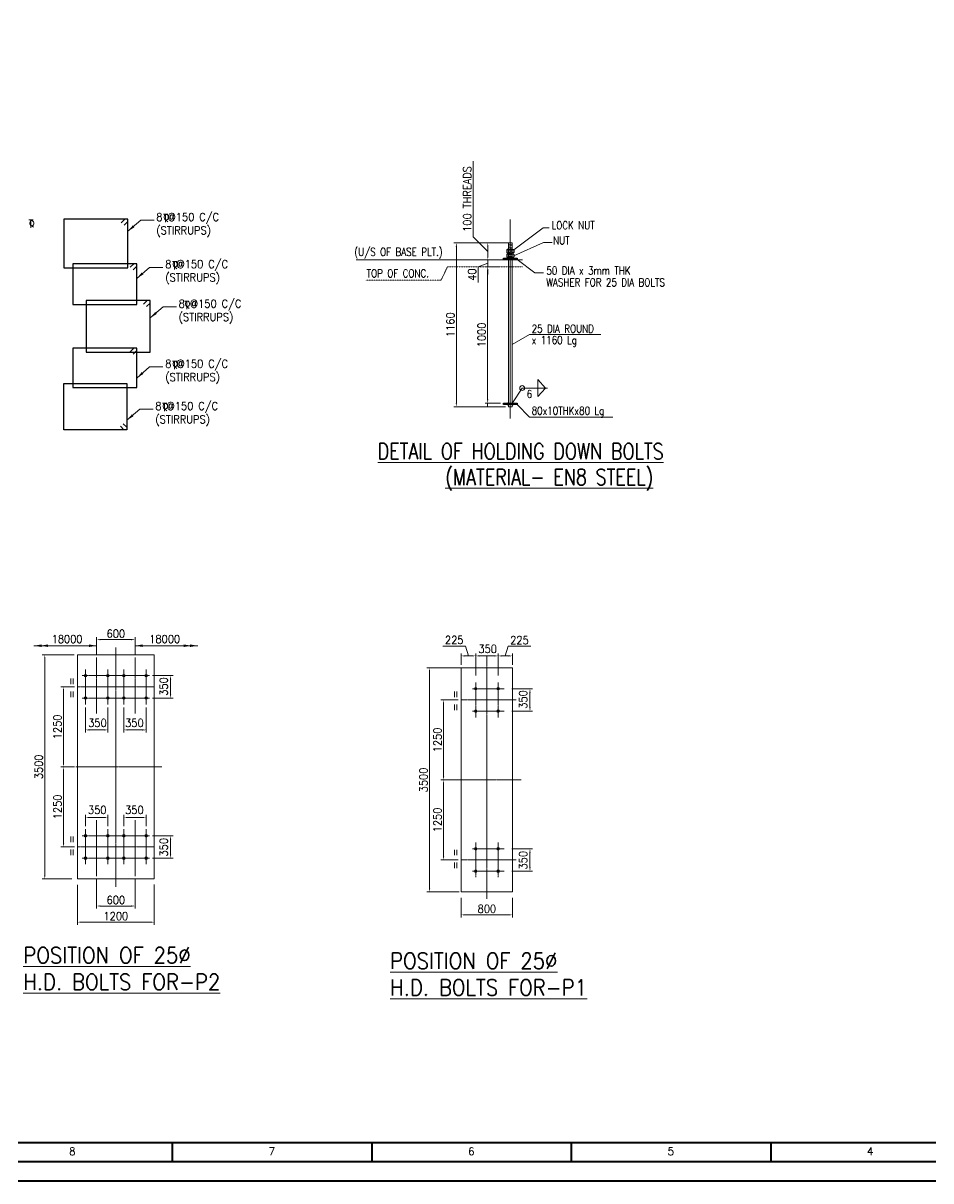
# Model space of a CAD drawing. Header units: millimetres. Extents: x 0 to 1124626, y -157535 to 82123.
# Drawn here: x 26018 to 40197, y 0 to 18080 of the extents above; entities that cross this region are included whole.
import ezdxf
from ezdxf.enums import TextEntityAlignment as Align

# ---------------------------------------------------------------- set-up
doc = ezdxf.new("R2010")
doc.units = ezdxf.units.MM
doc.header["$MEASUREMENT"] = 0
for name, pattern in [('CENTER', [2, 1.25, -0.25, 0.25, -0.25]), ('CENTER2', [28.575, 19.05, -3.175, 3.175, -3.175]), ('DASHED', [0.75, 0.5, -0.25])]:
    doc.linetypes.add(name, pattern=pattern)
for name, color, linetype, lineweight in [('-0', 7, 'Continuous', 18), ('BORDER', 230, 'Continuous', 40), ('CN', 253, 'Continuous', 15), ('Dim', 6, 'Continuous', 13), ('LINE-2C', 252, 'CENTER2', 9), ('PEDESTAL', 232, 'Continuous', 15), ('STEEL', 240, 'Continuous', 30), ('STR', 112, 'Continuous', 18), ('Text', 7, 'Continuous', 15), ('TITLE TEXT', 50, 'Continuous', 18)]:
    doc.layers.add(name, color=color, linetype=linetype, lineweight=lineweight)
doc.layers.add('D-NW-TX-UNCONTROLLED', color=2, linetype='Continuous')
doc.styles.add('ROMANS', font='romans.shx', dxfattribs={"oblique": 10, "height": 0.15})
doc.styles.add('style1', font='romans.shx', dxfattribs={"width": 0.9, "height": 300})
doc.dimstyles.new('Copy of DIM-1', dxfattribs={"dimscale": 40, "dimtxt": 125, "dimasz": 3, "dimexe": 1, "dimexo": 1.2, "dimgap": 0.8, "dimtad": 1, "dimdec": 0, "dimzin": 1, "dimdsep": 46, "dimtxsty": 'style1', "dimcen": 2, "dimclrd": 8, "dimclre": 8, "dimclrt": 7, "dimadec": 0, "dimazin": 0, "dimtfac": 1, "dimtdec": 0, "dimtofl": 0, "dimtmove": 1, "dimatfit": 3, "dimfxl": 1, "dimtolj": 1, "dimtzin": 0, "dimlwd": 9, "dimlwe": 9, "dimarcsym": 1})
doc.dimstyles.new('p-100', dxfattribs={"dimscale": 0.5, "dimtxt": 0.25, "dimasz": 0.25, "dimexe": 0.01, "dimexo": 0.0625, "dimgap": 0.25, "dimtad": 1, "dimdec": 0, "dimlfac": 1000, "dimzin": 4, "dimdsep": 46, "dimtxsty": 'Standard', "dimblk": 'ARCHTICK', "dimcen": 0, "dimdle": 0.01, "dimclrd": 3, "dimclre": 3, "dimclrt": 6, "dimadec": 0, "dimazin": 0, "dimtfac": 1, "dimtdec": 0, "dimtmove": 1, "dimatfit": 3, "dimfxl": 1, "dimtolj": 1, "dimtzin": 4, "dimlwd": 5, "dimlwe": 5, "dimarcsym": 0})

# ---------------------------------------------------------------- blocks, each defined once
blk = doc.blocks.new('*D33')
at = {"layer": 'DEFPOINTS', "color": 0, "ltscale": 20, "transparency": 16777216}
for p in [(26861, 8215), (26356, 4715), (26826, 4715)]:
    blk.add_point(p, dxfattribs=at)
at = {"layer": 'Dim', "color": 8, "lineweight": 9, "ltscale": 20, "transparency": 16777216}
for p, q in [((26813, 8215), (26316, 8215)), ((26356, 8155), (26356, 4775)), ((26778, 4715), (26316, 4715))]:
    blk.add_line(p, q, dxfattribs=at)
at = {"layer": 'Dim', "color": 8, "ltscale": 20, "transparency": 16777216}
for points in [[(26346, 8155), (26366, 8155), (26356, 8215)], [(26346, 4775), (26366, 4775), (26356, 4715)]]:
    blk.add_solid(points, dxfattribs=at)
at = {"layer": 'Dim', "color": 2, "ltscale": 20, "transparency": 16777216, "insert": (26261, 6465), "char_height": 125, "attachment_point": 5, "rotation": 90, "style": 'style1'}
blk.add_mtext('\\A1;3500', dxfattribs=at)
blk = doc.blocks.new('*D34')
at = {"layer": 'DEFPOINTS', "color": 0, "ltscale": 20, "transparency": 16777216}
for p in [(26866, 4671), (28066, 4674), (28066, 4040)]:
    blk.add_point(p, dxfattribs=at)
at = {"layer": 'Dim', "color": 8, "lineweight": 9, "ltscale": 20, "transparency": 16777216}
for p, q in [((26866, 4623), (26866, 4000)), ((28066, 4626), (28066, 4000)), ((26926, 4040), (28006, 4040))]:
    blk.add_line(p, q, dxfattribs=at)
at = {"layer": 'Dim', "color": 8, "ltscale": 20, "transparency": 16777216}
for points in [[(26926, 4050), (26926, 4030), (26866, 4040)], [(28006, 4050), (28006, 4030), (28066, 4040)]]:
    blk.add_solid(points, dxfattribs=at)
at = {"layer": 'Dim', "color": 2, "ltscale": 20, "transparency": 16777216, "insert": (27466, 4134), "char_height": 125, "attachment_point": 5, "style": 'style1'}
blk.add_mtext('\\A1;1200', dxfattribs=at)
blk = doc.blocks.new('*D35')
at = {"layer": 'DEFPOINTS', "color": 0, "ltscale": 20, "transparency": 16777216}
for p in [(27766, 8452), (27166, 8175), (27766, 8175)]:
    blk.add_point(p, dxfattribs=at)
at = {"layer": 'Dim', "color": 8, "lineweight": 9, "ltscale": 20, "transparency": 16777216}
for p, q in [((27166, 8223), (27166, 8492)), ((27226, 8452), (27706, 8452)), ((27766, 8223), (27766, 8492))]:
    blk.add_line(p, q, dxfattribs=at)
at = {"layer": 'Dim', "color": 8, "ltscale": 20, "transparency": 16777216}
for points in [[(27226, 8462), (27226, 8442), (27166, 8452)], [(27706, 8462), (27706, 8442), (27766, 8452)]]:
    blk.add_solid(points, dxfattribs=at)
at = {"layer": 'Dim', "color": 2, "ltscale": 20, "transparency": 16777216, "insert": (27466, 8546), "char_height": 125, "attachment_point": 5, "style": 'style1'}
blk.add_mtext('\\A1;600', dxfattribs=at)
blk = doc.blocks.new('*D36')
at = {"layer": 'DEFPOINTS', "color": 0, "ltscale": 20, "transparency": 16777216}
for p in [(26991, 7440), (27341, 7440), (27341, 7042)]:
    blk.add_point(p, dxfattribs=at)
at = {"layer": 'Dim', "color": 8, "lineweight": 9, "ltscale": 20, "transparency": 16777216}
for p, q in [((26991, 7392), (26991, 7002)), ((27341, 7392), (27341, 7002)), ((27051, 7042), (27281, 7042))]:
    blk.add_line(p, q, dxfattribs=at)
at = {"layer": 'Dim', "color": 8, "ltscale": 20, "transparency": 16777216}
for points in [[(27051, 7052), (27051, 7032), (26991, 7042)], [(27281, 7052), (27281, 7032), (27341, 7042)]]:
    blk.add_solid(points, dxfattribs=at)
at = {"layer": 'Dim', "color": 2, "ltscale": 20, "transparency": 16777216, "insert": (27178, 7151), "char_height": 125, "attachment_point": 5, "style": 'style1'}
blk.add_mtext('\\A1;350', dxfattribs=at)
blk = doc.blocks.new('*D37')
at = {"layer": 'DEFPOINTS', "color": 0, "ltscale": 20, "transparency": 16777216}
for p in [(27591, 7440), (27941, 7440), (27591, 7042)]:
    blk.add_point(p, dxfattribs=at)
at = {"layer": 'Dim', "color": 8, "lineweight": 9, "ltscale": 20, "transparency": 16777216}
for p, q in [((27591, 7392), (27591, 7002)), ((27941, 7392), (27941, 7002)), ((27881, 7042), (27651, 7042))]:
    blk.add_line(p, q, dxfattribs=at)
at = {"layer": 'Dim', "color": 8, "ltscale": 20, "transparency": 16777216}
for points in [[(27651, 7052), (27651, 7032), (27591, 7042)], [(27881, 7052), (27881, 7032), (27941, 7042)]]:
    blk.add_solid(points, dxfattribs=at)
at = {"layer": 'Dim', "color": 2, "ltscale": 20, "transparency": 16777216, "insert": (27755, 7151), "char_height": 125, "attachment_point": 5, "style": 'style1'}
blk.add_mtext('\\A1;350', dxfattribs=at)
blk = doc.blocks.new('*D39')
at = {"layer": 'DEFPOINTS', "color": 0, "ltscale": 20, "transparency": 16777216}
for p in [(27166, 4755), (27766, 4755), (27766, 4292)]:
    blk.add_point(p, dxfattribs=at)
at = {"layer": 'Dim', "color": 8, "lineweight": 9, "ltscale": 20, "transparency": 16777216}
for p, q in [((27166, 4707), (27166, 4252)), ((27766, 4707), (27766, 4252)), ((27226, 4292), (27706, 4292))]:
    blk.add_line(p, q, dxfattribs=at)
at = {"layer": 'Dim', "color": 8, "ltscale": 20, "transparency": 16777216}
for points in [[(27226, 4302), (27226, 4282), (27166, 4292)], [(27706, 4302), (27706, 4282), (27766, 4292)]]:
    blk.add_solid(points, dxfattribs=at)
at = {"layer": 'Dim', "color": 2, "ltscale": 20, "transparency": 16777216, "insert": (27466, 4386), "char_height": 125, "attachment_point": 5, "style": 'style1'}
blk.add_mtext('\\A1;600', dxfattribs=at)
blk = doc.blocks.new('*D40')
at = {"layer": 'DEFPOINTS', "color": 0, "ltscale": 20, "transparency": 16777216}
for p in [(27341, 5674), (26991, 5490), (27341, 5490)]:
    blk.add_point(p, dxfattribs=at)
at = {"layer": 'Dim', "color": 8, "lineweight": 9, "ltscale": 20, "transparency": 16777216}
for p, q in [((26991, 5538), (26991, 5714)), ((27051, 5674), (27281, 5674)), ((27341, 5538), (27341, 5714))]:
    blk.add_line(p, q, dxfattribs=at)
at = {"layer": 'Dim', "color": 8, "ltscale": 20, "transparency": 16777216}
for points in [[(27051, 5684), (27051, 5664), (26991, 5674)], [(27281, 5684), (27281, 5664), (27341, 5674)]]:
    blk.add_solid(points, dxfattribs=at)
at = {"layer": 'Dim', "color": 2, "ltscale": 20, "transparency": 16777216, "insert": (27176, 5792), "char_height": 125, "attachment_point": 5, "style": 'style1'}
blk.add_mtext('\\A1;350', dxfattribs=at)
blk = doc.blocks.new('*D38')
at = {"layer": 'DEFPOINTS', "color": 0, "ltscale": 20, "transparency": 16777216}
for p in [(27591, 5674), (27591, 5490), (27941, 5490)]:
    blk.add_point(p, dxfattribs=at)
at = {"layer": 'Dim', "color": 8, "lineweight": 9, "ltscale": 20, "transparency": 16777216}
for p, q in [((27591, 5538), (27591, 5714)), ((27881, 5674), (27651, 5674)), ((27941, 5538), (27941, 5714))]:
    blk.add_line(p, q, dxfattribs=at)
at = {"layer": 'Dim', "color": 8, "ltscale": 20, "transparency": 16777216}
for points in [[(27651, 5684), (27651, 5664), (27591, 5674)], [(27881, 5684), (27881, 5664), (27941, 5674)]]:
    blk.add_solid(points, dxfattribs=at)
at = {"layer": 'Dim', "color": 2, "ltscale": 20, "transparency": 16777216, "insert": (27755, 5792), "char_height": 125, "attachment_point": 5, "style": 'style1'}
blk.add_mtext('\\A1;350', dxfattribs=at)
blk = doc.blocks.new('*D41')
at = {"layer": 'DEFPOINTS', "color": 0, "ltscale": 20, "transparency": 16777216}
for p in [(26866, 7715), (26648, 6465), (26866, 6465)]:
    blk.add_point(p, dxfattribs=at)
at = {"layer": 'Dim', "color": 8, "lineweight": 9, "ltscale": 20, "transparency": 16777216}
for p, q in [((26818, 7715), (26608, 7715)), ((26648, 7655), (26648, 6525)), ((26818, 6465), (26608, 6465))]:
    blk.add_line(p, q, dxfattribs=at)
at = {"layer": 'Dim', "color": 8, "ltscale": 20, "transparency": 16777216}
for points in [[(26638, 7655), (26658, 7655), (26648, 7715)], [(26638, 6525), (26658, 6525), (26648, 6465)]]:
    blk.add_solid(points, dxfattribs=at)
at = {"layer": 'Dim', "color": 2, "ltscale": 20, "transparency": 16777216, "insert": (26554, 7090), "char_height": 125, "attachment_point": 5, "rotation": 90, "style": 'style1'}
blk.add_mtext('\\A1;1250', dxfattribs=at)
blk = doc.blocks.new('*D42')
at = {"layer": 'DEFPOINTS', "color": 0, "ltscale": 20, "transparency": 16777216}
for p in [(26649, 6465), (26866, 6465), (26866, 5215)]:
    blk.add_point(p, dxfattribs=at)
at = {"layer": 'Dim', "color": 8, "lineweight": 9, "ltscale": 20, "transparency": 16777216}
for p, q in [((26818, 6465), (26609, 6465)), ((26649, 5275), (26649, 6405)), ((26818, 5215), (26609, 5215))]:
    blk.add_line(p, q, dxfattribs=at)
at = {"layer": 'Dim', "color": 8, "ltscale": 20, "transparency": 16777216}
for points in [[(26639, 6405), (26659, 6405), (26649, 6465)], [(26639, 5275), (26659, 5275), (26649, 5215)]]:
    blk.add_solid(points, dxfattribs=at)
at = {"layer": 'Dim', "color": 2, "ltscale": 20, "transparency": 16777216, "insert": (26555, 5840), "char_height": 125, "attachment_point": 5, "rotation": 90, "style": 'style1'}
blk.add_mtext('\\A1;1250', dxfattribs=at)
blk = doc.blocks.new('*D43')
at = {"layer": 'DEFPOINTS', "color": 0, "ltscale": 20, "transparency": 16777216}
for p in [(32911, 8011), (32366, 4511), (32876, 4511)]:
    blk.add_point(p, dxfattribs=at)
at = {"layer": 'Dim', "color": 8, "lineweight": 9, "ltscale": 20, "transparency": 16777216}
for p, q in [((32863, 8011), (32326, 8011)), ((32366, 7951), (32366, 4571)), ((32828, 4511), (32326, 4511))]:
    blk.add_line(p, q, dxfattribs=at)
at = {"layer": 'Dim', "color": 8, "ltscale": 20, "transparency": 16777216}
for points in [[(32356, 7951), (32376, 7951), (32366, 8011)], [(32356, 4571), (32376, 4571), (32366, 4511)]]:
    blk.add_solid(points, dxfattribs=at)
at = {"layer": 'Dim', "color": 2, "ltscale": 20, "transparency": 16777216, "insert": (32271, 6261), "char_height": 125, "attachment_point": 5, "rotation": 90, "style": 'style1'}
blk.add_mtext('\\A1;3500', dxfattribs=at)
blk = doc.blocks.new('*D44')
at = {"layer": 'DEFPOINTS', "color": 0, "ltscale": 20, "transparency": 16777216}
for p in [(32862, 4467), (33662, 4470), (33662, 4154)]:
    blk.add_point(p, dxfattribs=at)
at = {"layer": 'Dim', "color": 8, "lineweight": 9, "ltscale": 20, "transparency": 16777216}
for p, q in [((32862, 4419), (32862, 4114)), ((33662, 4422), (33662, 4114)), ((32922, 4154), (33602, 4154))]:
    blk.add_line(p, q, dxfattribs=at)
at = {"layer": 'Dim', "color": 8, "ltscale": 20, "transparency": 16777216}
for points in [[(32922, 4164), (32922, 4144), (32862, 4154)], [(33602, 4164), (33602, 4144), (33662, 4154)]]:
    blk.add_solid(points, dxfattribs=at)
at = {"layer": 'Dim', "color": 2, "ltscale": 20, "transparency": 16777216, "insert": (33262, 4248), "char_height": 125, "attachment_point": 5, "style": 'style1'}
blk.add_mtext('\\A1;800', dxfattribs=at)
blk = doc.blocks.new('*D46')
at = {"layer": 'DEFPOINTS', "color": 0, "ltscale": 20, "transparency": 16777216}
for p in [(32862, 7511), (32585, 6261), (32862, 6261)]:
    blk.add_point(p, dxfattribs=at)
at = {"layer": 'Dim', "color": 8, "lineweight": 9, "ltscale": 20, "transparency": 16777216}
for p, q in [((32814, 7511), (32545, 7511)), ((32585, 7451), (32585, 6321)), ((32814, 6261), (32545, 6261))]:
    blk.add_line(p, q, dxfattribs=at)
at = {"layer": 'Dim', "color": 8, "ltscale": 20, "transparency": 16777216}
for points in [[(32575, 7451), (32595, 7451), (32585, 7511)], [(32575, 6321), (32595, 6321), (32585, 6261)]]:
    blk.add_solid(points, dxfattribs=at)
at = {"layer": 'Dim', "color": 2, "ltscale": 20, "transparency": 16777216, "insert": (32490, 6886), "char_height": 125, "attachment_point": 5, "rotation": 90, "style": 'style1'}
blk.add_mtext('\\A1;1250', dxfattribs=at)
blk = doc.blocks.new('*D45')
at = {"layer": 'DEFPOINTS', "color": 0, "ltscale": 20, "transparency": 16777216}
for p in [(32585, 6261), (32862, 6261), (32862, 5011)]:
    blk.add_point(p, dxfattribs=at)
at = {"layer": 'Dim', "color": 8, "lineweight": 9, "ltscale": 20, "transparency": 16777216}
for p, q in [((32814, 6261), (32545, 6261)), ((32585, 5071), (32585, 6201)), ((32814, 5011), (32545, 5011))]:
    blk.add_line(p, q, dxfattribs=at)
at = {"layer": 'Dim', "color": 8, "ltscale": 20, "transparency": 16777216}
for points in [[(32575, 6201), (32595, 6201), (32585, 6261)], [(32575, 5071), (32595, 5071), (32585, 5011)]]:
    blk.add_solid(points, dxfattribs=at)
at = {"layer": 'Dim', "color": 2, "ltscale": 20, "transparency": 16777216, "insert": (32490, 5636), "char_height": 125, "attachment_point": 5, "rotation": 90, "style": 'style1'}
blk.add_mtext('\\A1;1250', dxfattribs=at)
blk = doc.blocks.new('*D47')
at = {"layer": 'DEFPOINTS', "color": 0, "ltscale": 20, "transparency": 16777216}
for p in [(33437, 8198), (33087, 7844), (33437, 7844)]:
    blk.add_point(p, dxfattribs=at)
at = {"layer": 'Dim', "color": 8, "lineweight": 9, "ltscale": 20, "transparency": 16777216}
for p, q in [((33087, 7892), (33087, 8238)), ((33147, 8198), (33377, 8198)), ((33437, 7892), (33437, 8238))]:
    blk.add_line(p, q, dxfattribs=at)
at = {"layer": 'Dim', "color": 8, "ltscale": 20, "transparency": 16777216}
for points in [[(33147, 8208), (33147, 8188), (33087, 8198)], [(33377, 8208), (33377, 8188), (33437, 8198)]]:
    blk.add_solid(points, dxfattribs=at)
at = {"layer": 'Dim', "color": 2, "ltscale": 20, "transparency": 16777216, "insert": (33274, 8308), "char_height": 125, "attachment_point": 5, "style": 'style1'}
blk.add_mtext('\\A1;350', dxfattribs=at)
blk = doc.blocks.new('*D48')
at = {"layer": 'DEFPOINTS', "color": 0, "ltscale": 20, "transparency": 16777216}
for p in [(33662, 8198), (33437, 8029), (33662, 8011)]:
    blk.add_point(p, dxfattribs=at)
at = {"layer": 'Dim', "color": 8, "lineweight": 9, "ltscale": 20, "transparency": 16777216}
for p, q in [((33549, 8198), (33594, 8349)), ((33594, 8349), (33948, 8349)), ((33437, 8077), (33437, 8238)), ((33497, 8198), (33602, 8198)), ((33662, 8059), (33662, 8238))]:
    blk.add_line(p, q, dxfattribs=at)
at = {"layer": 'Dim', "color": 8, "ltscale": 20, "transparency": 16777216}
for points in [[(33497, 8208), (33497, 8188), (33437, 8198)], [(33602, 8208), (33602, 8188), (33662, 8198)]]:
    blk.add_solid(points, dxfattribs=at)
at = {"layer": 'Dim', "color": 2, "ltscale": 20, "transparency": 16777216, "insert": (33771, 8443), "char_height": 125, "attachment_point": 5, "style": 'style1'}
blk.add_mtext('\\A1;225', dxfattribs=at)
blk = doc.blocks.new('*D49')
at = {"layer": 'DEFPOINTS', "color": 0, "ltscale": 20, "transparency": 16777216}
for p in [(32862, 8198), (32862, 8011), (33087, 8029)]:
    blk.add_point(p, dxfattribs=at)
at = {"layer": 'Dim', "color": 8, "lineweight": 9, "ltscale": 20, "transparency": 16777216}
for p, q in [((32928, 8352), (32575, 8352)), ((32974, 8198), (32928, 8352)), ((32862, 8059), (32862, 8238)), ((33027, 8198), (32922, 8198)), ((33087, 8077), (33087, 8238))]:
    blk.add_line(p, q, dxfattribs=at)
at = {"layer": 'Dim', "color": 8, "ltscale": 20, "transparency": 16777216}
for points in [[(32922, 8208), (32922, 8188), (32862, 8198)], [(33027, 8208), (33027, 8188), (33087, 8198)]]:
    blk.add_solid(points, dxfattribs=at)
at = {"layer": 'Dim', "color": 2, "ltscale": 20, "transparency": 16777216, "insert": (32752, 8447), "char_height": 125, "attachment_point": 5, "style": 'style1'}
blk.add_mtext('\\A1;225', dxfattribs=at)
blk = doc.blocks.new('*D50')
at = {"layer": 'DEFPOINTS', "color": 0, "ltscale": 20, "transparency": 16777216}
for p in [(27991, 7890), (27991, 7540), (28321, 7540)]:
    blk.add_point(p, dxfattribs=at)
at = {"layer": 'Dim', "color": 8, "lineweight": 9, "ltscale": 20, "transparency": 16777216}
for p, q in [((28039, 7890), (28361, 7890)), ((28321, 7830), (28321, 7600)), ((28039, 7540), (28361, 7540))]:
    blk.add_line(p, q, dxfattribs=at)
at = {"layer": 'Dim', "color": 8, "ltscale": 20, "transparency": 16777216}
for points in [[(28311, 7830), (28331, 7830), (28321, 7890)], [(28311, 7600), (28331, 7600), (28321, 7540)]]:
    blk.add_solid(points, dxfattribs=at)
at = {"layer": 'Dim', "color": 2, "ltscale": 20, "transparency": 16777216, "insert": (28213, 7720), "char_height": 125, "attachment_point": 5, "rotation": 90, "style": 'style1'}
blk.add_mtext('\\A1;350', dxfattribs=at)
blk = doc.blocks.new('*D51')
at = {"layer": 'DEFPOINTS', "color": 0, "ltscale": 20, "transparency": 16777216}
for p in [(27991, 5390), (28321, 5390), (27991, 5040)]:
    blk.add_point(p, dxfattribs=at)
at = {"layer": 'Dim', "color": 8, "lineweight": 9, "ltscale": 20, "transparency": 16777216}
for p, q in [((28039, 5390), (28361, 5390)), ((28321, 5100), (28321, 5330)), ((28039, 5040), (28361, 5040))]:
    blk.add_line(p, q, dxfattribs=at)
at = {"layer": 'Dim', "color": 8, "ltscale": 20, "transparency": 16777216}
for points in [[(28311, 5330), (28331, 5330), (28321, 5390)], [(28311, 5100), (28331, 5100), (28321, 5040)]]:
    blk.add_solid(points, dxfattribs=at)
at = {"layer": 'Dim', "color": 2, "ltscale": 20, "transparency": 16777216, "insert": (28213, 5209), "char_height": 125, "attachment_point": 5, "rotation": 90, "style": 'style1'}
blk.add_mtext('\\A1;350', dxfattribs=at)
blk = doc.blocks.new('*D52')
at = {"layer": 'DEFPOINTS', "color": 0, "ltscale": 20, "transparency": 16777216}
for p in [(33605, 7686), (33605, 7336), (33935, 7336)]:
    blk.add_point(p, dxfattribs=at)
at = {"layer": 'Dim', "color": 8, "lineweight": 9, "ltscale": 20, "transparency": 16777216}
for p, q in [((33653, 7686), (33975, 7686)), ((33935, 7626), (33935, 7396)), ((33653, 7336), (33975, 7336))]:
    blk.add_line(p, q, dxfattribs=at)
at = {"layer": 'Dim', "color": 8, "ltscale": 20, "transparency": 16777216}
for points in [[(33925, 7626), (33945, 7626), (33935, 7686)], [(33925, 7396), (33945, 7396), (33935, 7336)]]:
    blk.add_solid(points, dxfattribs=at)
at = {"layer": 'Dim', "color": 2, "ltscale": 20, "transparency": 16777216, "insert": (33827, 7517), "char_height": 125, "attachment_point": 5, "rotation": 90, "style": 'style1'}
blk.add_mtext('\\A1;350', dxfattribs=at)
blk = doc.blocks.new('*D53')
at = {"layer": 'DEFPOINTS', "color": 0, "ltscale": 20, "transparency": 16777216}
for p in [(33605, 5186), (33935, 5186), (33605, 4836)]:
    blk.add_point(p, dxfattribs=at)
at = {"layer": 'Dim', "color": 8, "lineweight": 9, "ltscale": 20, "transparency": 16777216}
for p, q in [((33653, 5186), (33975, 5186)), ((33935, 4896), (33935, 5126)), ((33653, 4836), (33975, 4836))]:
    blk.add_line(p, q, dxfattribs=at)
at = {"layer": 'Dim', "color": 8, "ltscale": 20, "transparency": 16777216}
for points in [[(33925, 5126), (33945, 5126), (33935, 5186)], [(33925, 4896), (33945, 4896), (33935, 4836)]]:
    blk.add_solid(points, dxfattribs=at)
at = {"layer": 'Dim', "color": 2, "ltscale": 20, "transparency": 16777216, "insert": (33827, 5006), "char_height": 125, "attachment_point": 5, "rotation": 90, "style": 'style1'}
blk.add_mtext('\\A1;350', dxfattribs=at)
blk = doc.blocks.new('_ArchTick')
at = {"color": 0, "linetype": 'ByBlock', "const_width": 0.15}
blk.add_lwpolyline([(-0.5, -0.5), (0.5, 0.5)], dxfattribs=at)
blk = doc.blocks.new('*D57')
at = {"layer": 'DEFPOINTS', "color": 0, "ltscale": 20, "transparency": 16777216}
for p in [(33601, 14650), (32785, 12090), (33601, 12090)]:
    blk.add_point(p, dxfattribs=at)
at = {"layer": 'Dim', "color": 8, "lineweight": 9, "ltscale": 20, "transparency": 16777216}
for p, q in [((33553, 14650), (32745, 14650)), ((32785, 14590), (32785, 12150)), ((33553, 12090), (32745, 12090))]:
    blk.add_line(p, q, dxfattribs=at)
at = {"layer": 'Dim', "color": 8, "ltscale": 20, "transparency": 16777216}
for points in [[(32775, 14590), (32795, 14590), (32785, 14650)], [(32775, 12150), (32795, 12150), (32785, 12090)]]:
    blk.add_solid(points, dxfattribs=at)
at = {"layer": 'Dim', "color": 7, "ltscale": 20, "transparency": 16777216, "insert": (32691, 13370), "char_height": 125, "attachment_point": 5, "rotation": 90, "style": 'style1'}
blk.add_mtext('\\A1;1160', dxfattribs=at)
blk = doc.blocks.new('*D58')
at = {"layer": 'DEFPOINTS', "color": 0, "ltscale": 20, "transparency": 16777216}
for p in [(33276, 14650), (33654, 14650), (33497, 14383)]:
    blk.add_point(p, dxfattribs=at)
at = {"layer": 'Dim', "color": 8, "lineweight": 9, "ltscale": 20, "transparency": 16777216}
for p, q in [((33049, 14742), (33049, 15926)), ((33276, 14516), (33049, 14742)), ((33606, 14650), (33236, 14650)), ((33276, 14443), (33276, 14590)), ((33449, 14383), (33236, 14383))]:
    blk.add_line(p, q, dxfattribs=at)
at = {"layer": 'Dim', "color": 8, "ltscale": 20, "transparency": 16777216}
for points in [[(33266, 14590), (33286, 14590), (33276, 14650)], [(33266, 14443), (33286, 14443), (33276, 14383)]]:
    blk.add_solid(points, dxfattribs=at)
at = {"layer": 'Dim', "color": 7, "ltscale": 20, "transparency": 16777216, "insert": (32955, 15334), "char_height": 125, "attachment_point": 5, "rotation": 90, "style": 'style1'}
blk.add_mtext('\\A1;100 THREADS', dxfattribs=at)
blk = doc.blocks.new('*D55')
at = {"layer": 'DEFPOINTS', "color": 0, "ltscale": 20, "transparency": 16777216}
for p in [(33425, 14383), (33276, 14276), (33418, 14276)]:
    blk.add_point(p, dxfattribs=at)
at = {"layer": 'Dim', "color": 8, "lineweight": 9, "ltscale": 20, "transparency": 16777216}
for p, q in [((33276, 14443), (33276, 14503)), ((33276, 14330), (33125, 14276)), ((33377, 14383), (33236, 14383)), ((33276, 14383), (33276, 14276)), ((33125, 14276), (33125, 14030)), ((33370, 14276), (33236, 14276)), ((33276, 14216), (33276, 14156))]:
    blk.add_line(p, q, dxfattribs=at)
at = {"layer": 'Dim', "color": 8, "ltscale": 20, "transparency": 16777216}
for points in [[(33266, 14443), (33286, 14443), (33276, 14383)], [(33266, 14216), (33286, 14216), (33276, 14276)]]:
    blk.add_solid(points, dxfattribs=at)
at = {"layer": 'Dim', "color": 7, "ltscale": 20, "transparency": 16777216, "insert": (33030, 14153), "char_height": 125, "attachment_point": 5, "rotation": 90, "style": 'style1'}
blk.add_mtext('\\A1;40', dxfattribs=at)
blk = doc.blocks.new('*D59')
at = {"layer": 'DEFPOINTS', "color": 0, "ltscale": 20, "transparency": 16777216}
for p in [(33508, 14276), (33274, 12143), (33521, 12143)]:
    blk.add_point(p, dxfattribs=at)
at = {"layer": 'Dim', "color": 8, "lineweight": 9, "ltscale": 20, "transparency": 16777216}
for p, q in [((33460, 14276), (33234, 14276)), ((33274, 14216), (33274, 12203)), ((33473, 12143), (33234, 12143))]:
    blk.add_line(p, q, dxfattribs=at)
at = {"layer": 'Dim', "color": 8, "ltscale": 20, "transparency": 16777216}
for points in [[(33264, 14216), (33284, 14216), (33274, 14276)], [(33264, 12203), (33284, 12203), (33274, 12143)]]:
    blk.add_solid(points, dxfattribs=at)
at = {"layer": 'Dim', "color": 7, "ltscale": 20, "transparency": 16777216, "insert": (33180, 13210), "char_height": 125, "attachment_point": 5, "rotation": 90, "style": 'style1'}
blk.add_mtext('\\A1;1000', dxfattribs=at)
blk = doc.blocks.new('*D56')
at = {"layer": 'DEFPOINTS', "color": 0, "ltscale": 4, "transparency": 16777216}
for p in [(33325, 12143), (33272, 12090), (33325, 12090)]:
    blk.add_point(p, dxfattribs=at)
at = {"layer": 'Dim', "color": 3, "lineweight": 5, "ltscale": 4, "transparency": 16777216}
for p, q in [((33325, 12143), (33272, 12143)), ((33272, 12143), (33272, 12090)), ((33325, 12090), (33272, 12090))]:
    blk.add_line(p, q, dxfattribs=at)
at = {"layer": 'Dim', "color": 3, "lineweight": 5, "ltscale": 4, "transparency": 16777216, "xscale": 0.125, "yscale": 0.125, "zscale": 0.125}
for p, rotation in [((33272, 12143), 90), ((33272, 12090), 270)]:
    blk.add_blockref('_ArchTick', p, dxfattribs=dict(at, rotation=rotation))
at = {"layer": 'Dim', "color": 6, "ltscale": 4, "transparency": 16777216, "insert": (33272, 12116), "char_height": 0.125, "attachment_point": 5, "rotation": 90}
blk.add_mtext('\\A1;20', dxfattribs=at)
blk = doc.blocks.new('SHEET-1')
at = {"layer": 'BORDER', "color": 230}
for p, q in [((472.44, 10), (472.44, 5)), ((524.38, 10), (524.38, 5)), ((576.31, 10), (576.31, 5)), ((628.25, 10), (628.25, 5))]:
    blk.add_line(p, q, dxfattribs=at)
at = {"layer": 'BORDER', "color": 141}
blk.add_lwpolyline([(0, 0), (841, 0), (841, 594), (0, 594)], close=True, dxfattribs=at)
at = {"layer": 'BORDER', "color": 230}
for points in [[(5, 5), (836, 5), (836, 589), (5, 589)], [(10, 10), (831, 10), (831, 584), (10, 584)]]:
    blk.add_lwpolyline(points, close=True, dxfattribs=at)
at = {"layer": 'BORDER', "color": 31, "style": 'ROMANS'}
for s, p in [('8', (445.58, 6.7)), ('7', (497.52, 6.7)), ('6', (549.46, 6.7)), ('5', (601.4, 6.7)), ('4', (653.33, 6.7))]:
    blk.add_text(s, height=2, dxfattribs=at).set_placement(p)
blk.add_attdef('FILE', text='', height=2, dxfattribs=at).set_placement((836.21, 1.37), align=Align.RIGHT)

msp = doc.modelspace()

# ---------------------------------------------------------------- hatches: boundary and pattern name
at = {"layer": 'Dim', "ltscale": 4}
h = msp.add_hatch(dxfattribs=at)
h.set_pattern_fill('ANSI31', color=256, scale=2.666667, style=0)
h.set_pattern_definition([(135, (126895.53146, 24949.24988), (0.2357022604, 0.2357022604), [])])
h.paths.add_polyline_path([(33600.916, 12155.7036), (33600.916, 12143.1204), (33584.9451, 12143.1204)])
h = msp.add_hatch(dxfattribs=at)
h.set_pattern_fill('ANSI31', color=256, scale=2.666667, style=0)
h.set_pattern_definition([(225, (126895.53146, -684.34234), (0.2357022604, -0.2357022604), [])])
h.paths.add_polyline_path([(33600.916, 12109.2039), (33600.916, 12121.7871), (33584.9451, 12121.7871)])
h = msp.add_hatch(dxfattribs=at)
h.set_pattern_fill('ANSI31', color=256, scale=2.666667, style=0)
h.set_pattern_definition([(45, (-59640.36602, 24949.24988), (-0.2357022604, 0.2357022604), [])])
h.paths.add_polyline_path([(33670.2203, 12143.1204), (33654.2494, 12155.7036), (33654.2494, 12143.1204)])
h = msp.add_hatch(dxfattribs=at)
h.set_pattern_fill('ANSI31', color=256, scale=2.666667, style=0)
h.set_pattern_definition([(315, (-59640.36602, -684.34234), (-0.2357022604, -0.2357022604), [])])
h.paths.add_polyline_path([(33654.2494, 12109.2039), (33654.2494, 12121.7871), (33670.2203, 12121.7871)])

# ---------------------------------------------------------------- linework, layer by layer
at = {"layer": '-0', "lineweight": 0}
for p, q in [((34058.7173, 12380.7664), (34058.7173, 12512.6643)), ((34058.7173, 12512.6643), (34175.5097, 12380.7664)), ((34058.7173, 12380.7664), (34058.7173, 12248.8685)), ((34058.7173, 12248.8685), (34175.5097, 12380.7664))]:
    msp.add_line(p, q, dxfattribs=at)
msp.add_circle((33813.5909, 12380.7664), 37.9967, dxfattribs=at)
at = {"layer": 'CN', "linetype": 'CENTER', "ltscale": 20}
for p, q in [((27466.339, 4590.6161), (27466.2473, 8327.2818)), ((27166.2473, 7297.9267), (27166.2473, 8174.8712)), ((27766.2473, 7297.9267), (27766.2473, 8174.8712)), ((33261.8419, 8190.395), (33261.8419, 4403.5325)), ((26991.2473, 7439.8972), (26991.2473, 7989.8972)), ((27341.2473, 7439.8972), (27341.2473, 7989.8972)), ((27591.2473, 7439.8972), (27591.2473, 7989.8972)), ((27941.2473, 7439.8972), (27941.2473, 7989.8972)), ((27991.2473, 7889.8972), (26941.2473, 7889.8972)), ((33086.8419, 7236.2959), (33086.8419, 7786.2959)), ((33436.8419, 7236.2959), (33436.8419, 7786.2959)), ((28066.2473, 7714.8972), (26866.2473, 7714.8972)), ((33534.1809, 7686.2959), (33036.8419, 7686.2959)), ((27991.2473, 7539.8972), (26941.2473, 7539.8972)), ((33716.8901, 7511.2959), (32861.8419, 7511.2959)), ((33534.1809, 7336.2959), (33036.8419, 7336.2959)), ((28185.1367, 6464.8972), (26843.0175, 6464.8972)), ((32584.9056, 6261.2959), (33797.836, 6261.2959)), ((27166.2473, 5631.8677), (27166.2473, 4754.9231)), ((27766.2473, 5631.8677), (27766.2473, 4754.9231)), ((26991.2473, 5489.8972), (26991.2473, 4939.8972)), ((27341.2473, 5489.8972), (27341.2473, 4939.8972)), ((27591.2473, 5489.8972), (27591.2473, 4939.8972)), ((27941.2473, 5489.8972), (27941.2473, 4939.8972)), ((27991.2473, 5389.8972), (26941.2473, 5389.8972)), ((33086.8419, 5286.2959), (33086.8419, 4736.2959)), ((33436.8419, 5286.2959), (33436.8419, 4736.2959)), ((28066.2473, 5214.8972), (26866.2473, 5214.8972)), ((33534.1809, 5186.2959), (33036.8419, 5186.2959)), ((27991.2473, 5039.8972), (26941.2473, 5039.8972)), ((33716.8901, 5011.2959), (32861.8419, 5011.2959)), ((33534.1809, 4836.2959), (33036.8419, 4836.2959))]:
    msp.add_line(p, q, dxfattribs=at)
at = {"layer": 'D-NW-TX-UNCONTROLLED', "ltscale": 4}
for points in [[(33654.2494, 14536.9399, -0.5891189621), (33680.916, 14537.218), (33680.916, 14499.3909, -0.5891189621), (33654.2494, 14499.669), (33654.2494, 14536.9399, 0.3011703816), (33600.916, 14536.9399, 0.5891189621), (33574.2494, 14537.218), (33574.2494, 14499.3909, 0.5891189621), (33600.916, 14499.669, 0.3011703816), (33654.2494, 14499.669)], [(33654.2494, 14467.1339, -0.5891189621), (33680.916, 14467.412), (33680.916, 14429.5849, -0.5891189621), (33654.2494, 14429.863), (33654.2494, 14467.1339, 0.3011703816), (33600.916, 14467.1339, 0.5891189621), (33574.2494, 14467.412), (33574.2494, 14429.5849, 0.5891189621), (33600.916, 14429.863, 0.3011703816), (33654.2494, 14429.863)]]:
    msp.add_lwpolyline(points, format="xyb", dxfattribs=at)
for points in [[(33520.916, 14409.4345), (33734.2494, 14409.4345), (33734.2494, 14388.1012), (33520.916, 14388.1012)], [(33520.916, 12143.1204), (33734.2494, 12143.1204), (33734.2494, 12121.7871), (33520.916, 12121.7871)]]:
    msp.add_lwpolyline(points, close=True, dxfattribs=at)
at = {"layer": 'Dim', "ltscale": 4}
for p, q in [((33600.916, 14646.529), (33604.1742, 14649.7871)), ((33600.916, 14645.5366), (33628.6373, 14649.7871)), ((33627.5827, 14649.6254), (33627.7444, 14649.7871)), ((33600.916, 14621.9663), (33654.2494, 14630.144)), ((33600.916, 14598.3961), (33654.2494, 14606.5738)), ((33600.916, 14574.8259), (33654.2494, 14583.0036)), ((33600.916, 14551.2557), (33654.2494, 14559.4333)), ((33600.916, 14527.6854), (33654.2494, 14535.8631)), ((33600.916, 14504.1152), (33654.2494, 14512.2929)), ((33600.916, 14480.545), (33654.2494, 14488.7227)), ((33600.916, 14456.9747), (33654.2494, 14465.1524)), ((33600.916, 14433.4045), (33654.2494, 14441.5822)), ((33600.916, 14409.8343), (33654.2494, 14418.012)), ((33600.916, 14386.2641), (33654.2494, 14394.4418)), ((33600.916, 12155.7036), (33584.9451, 12143.1204)), ((33600.916, 12109.2039), (33584.9451, 12121.7871)), ((33654.2494, 12155.7036), (33670.2203, 12143.1204)), ((33654.2494, 12109.2039), (33670.2203, 12121.7871))]:
    msp.add_line(p, q, dxfattribs=at)
at = {"layer": 'Dim', "ltscale": 20}
for centre in [(26991.2473, 7889.8972), (27341.2473, 7889.8972), (27591.2473, 7889.8972), (27941.2473, 7889.8972), (33086.8419, 7686.2959), (33436.8419, 7686.2959), (26991.2473, 7539.8972), (27341.2473, 7539.8972), (27591.2473, 7539.8972), (27941.2473, 7539.8972), (33086.8419, 7336.2959), (33436.8419, 7336.2959), (26991.2473, 5389.8972), (27341.2473, 5389.8972), (27591.2473, 5389.8972), (27941.2473, 5389.8972), (33086.8419, 5186.2959), (33436.8419, 5186.2959), (26991.2473, 5039.8972), (27341.2473, 5039.8972), (27591.2473, 5039.8972), (27941.2473, 5039.8972), (33086.8419, 4836.2959), (33436.8419, 4836.2959)]:
    msp.add_circle(centre, 20, dxfattribs=at)
at = {"layer": 'LINE-2C', "lineweight": 5, "ltscale": 0.5}
msp.add_line((33627.5827, 15015.5839), (33627.5827, 11907.5708), dxfattribs=at)
at = {"layer": 'LINE-2C', "linetype": 'DASHED', "lineweight": 0, "ltscale": 0.25}
for p, q in [((32647.3823, 14276.4538), (32546.0139, 14065.0896)), ((33818.9243, 14276.4538), (32647.3823, 14276.4538)), ((32546.0139, 14065.0896), (31373.3087, 14065.0896))]:
    msp.add_line(p, q, dxfattribs=at)
at = {"layer": 'PEDESTAL', "ltscale": 20}
for points in [[(26866.2473, 4714.8972), (28066.2473, 4714.8972), (28066.2473, 8214.8972), (26866.2473, 8214.8972)], [(32861.8419, 4511.2959), (33661.8419, 4511.2959), (33661.8419, 8011.2959), (32861.8419, 8011.2959)]]:
    msp.add_lwpolyline(points, close=True, dxfattribs=at)
at = {"layer": 'STEEL', "ltscale": 20}
for p, q in [((27608.2449, 15018.119), (27551.3171, 14963.2469)), ((27653.0762, 14980.3112), (27596.1484, 14925.4391)), ((27747.8886, 14321.4756), (27690.9607, 14266.6034)), ((27792.7198, 14283.6677), (27735.792, 14228.7956)), ((27957.3541, 13746.8759), (27900.4263, 13692.0038)), ((28002.1854, 13709.0681), (27945.2576, 13654.196)), ((27747.8886, 13003.2937), (27690.9607, 12948.4215)), ((27792.7198, 12965.4858), (27735.792, 12910.6137)), ((27593.1194, 11729.9679), (27536.1916, 11784.84)), ((27637.9506, 11767.7757), (27581.0228, 11822.6479))]:
    msp.add_line(p, q, dxfattribs=at)
for points in [[(26653.0762, 14259.6908), (27653.0762, 14259.6908), (27653.0762, 15018.119), (26653.0762, 15018.119)], [(26792.7198, 13685.0911), (27792.7198, 13685.0911), (27792.7198, 14321.4756), (26792.7198, 14321.4756)], [(27002.1854, 12941.5089), (28002.1854, 12941.5089), (28002.1854, 13746.8759), (27002.1854, 13746.8759)], [(26792.7198, 12390.2976), (27792.7198, 12390.2976), (27792.7198, 13003.2937), (26792.7198, 13003.2937)], [(26653.0762, 12452.0824), (27637.9506, 12452.0824), (27637.9506, 11729.9679), (26653.0762, 11729.9679)]]:
    msp.add_lwpolyline(points, close=True, dxfattribs=at)
at = {"layer": 'STR', "ltscale": 4}
msp.add_lwpolyline([(33600.916, 14649.7871), (33654.2494, 14649.7871), (33654.2494, 12089.7871), (33600.916, 12089.7871)], close=True, dxfattribs=at)
at = {"layer": 'Text', "ltscale": 20}
for p, q in [((28240.5741, 15008.8967), (28279.6323, 14978.3738)), ((26138.0452, 14922.4115), (26177.1034, 14891.8886)), ((33818.9243, 14383.1204), (31220.1069, 14383.1204)), ((28380.2178, 14273.6604), (28419.276, 14243.1375)), ((28571.7589, 13655.3172), (28610.8171, 13624.7943)), ((28380.2178, 12717.734), (28419.276, 12687.2111)), ((28225.4486, 12057.471), (28264.5068, 12026.9481))]:
    msp.add_line(p, q, dxfattribs=at)

# ---------------------------------------------------------------- block references
at = {"xscale": 60, "yscale": 60, "zscale": 60}
msp.add_blockref('SHEET-1', (0, 0), dxfattribs=at)

# ---------------------------------------------------------------- texts
at = {"layer": '-0', "lineweight": 13, "style": 'ROMANS', "width": 0.8}
msp.add_text('6', height=120, dxfattribs=at).set_placement((33885.681, 12227.2956))
at = {"layer": 'Text', "ltscale": 20, "style": 'style1', "width": 0.8}
for s, p in [('LOCK NUT', (34272.7699, 14860.0277)), ('NUT', (34296.2919, 14625.0039)), ('(U/S OF BASE PLT.)', (31190.9597, 14445.0843)), ('TOP OF CONC.', (31384.5968, 14110.1913)), ('50 DIA x 3mm THK', (34191.2016, 14152.8546)), ('WASHER FOR 25 DIA BOLTS', (34191.2016, 13969.4081)), ('25 DIA ROUND ', (33961.3513, 13246.0881)), ('x 1160 Lg', (33961.3513, 13068.4878)), ('80x10THKx80 Lg', (33961.3513, 11965.0803))]:
    msp.add_text(s, height=125, dxfattribs=at).set_placement(p)
at = {"layer": 'Text', "ltscale": 20, "char_height": 125, "style": 'style1'}
for s, insert, width, attachment_point in [('T', (26101.8067, 15007.7848), 129.100438, 1), ('8 @150 C/C\\P(STIRRUPS)', (28098.7951, 15114.6884), 1219.40887, 1), ('T', (28204.3356, 15094.2699), 129.100438, 1), ('o', (28208.324, 15133.3967), 103.500718, 1), ('o', (26105.795, 15037.4007), 103.500718, 1), ('8 @150 C/C\\P(STIRRUPS)', (28238.4388, 14379.4522), 1219.40887, 1), ('T', (28343.9793, 14359.0337), 129.100438, 1), ('o', (28347.9676, 14398.1605), 103.500718, 1), ('8 @150 C/C\\P(STIRRUPS)', (28447.9044, 13761.109), 1219.40887, 1), ('T', (28535.5204, 13740.6904), 129.100438, 1), ('o', (28539.5088, 13779.8172), 103.500718, 1), ('8 @150 C/C\\P(STIRRUPS)', (28238.4388, 12823.5258), 1219.40887, 1), ('T', (28343.9793, 12803.1072), 129.100438, 1), ('o', (28347.9676, 12842.234), 103.500718, 1), ('8 @150 C/C\\P(STIRRUPS)', (28083.6696, 12163.2627), 1219.40887, 1), ('T', (28189.2101, 12142.8442), 129.100438, 1), ('o', (28193.1984, 12181.971), 103.500718, 1), ('18000', (26944.7365, 8524.429), 3202.621367, 3), ('18000', (27987.758, 8524.429), 3202.621367, 1)]:
    msp.add_mtext(s, dxfattribs=dict(at, insert=insert, width=width, attachment_point=attachment_point))
at = {"layer": 'Text', "ltscale": 20, "char_height": 125, "width": 441.244031, "rotation": 90, "style": 'style1'}
for insert, attachment_point in [((26707.9687, 7535.2404), 1), ((32703.5633, 7331.6392), 1), ((26707.9687, 5394.5539), 3), ((32703.5633, 5190.9527), 3)]:
    msp.add_mtext('= =', dxfattribs=dict(at, insert=insert, attachment_point=attachment_point))
at = {"layer": 'TITLE TEXT', "ltscale": 20, "style": 'style1', "width": 0.8}
for s, p in [('%%UDETAIL OF HOLDING DOWN BOLTS', (31557.5854, 11268.5642)), ('%%U(MATERIAL- EN8 STEEL)', (32612.5928, 10866.913))]:
    msp.add_text(s, height=250, dxfattribs=at).set_placement(p)
at = {"layer": 'TITLE TEXT', "ltscale": 20, "char_height": 250, "width": 3823.527763, "attachment_point": 1, "style": 'style1'}
for s, insert in [('{\\LPOSITION OF 25%%C\\PH.D. BOLTS FOR-P2}', (26020.5896, 3647.8917)), ('{\\LPOSITION OF 25%%C\\PH.D. BOLTS FOR-P1}', (31750.8266, 3560.4237))]:
    msp.add_mtext(s, dxfattribs=dict(at, insert=insert))

# ---------------------------------------------------------------- dimensions: what is measured, and where the dimension line sits
at = {"layer": 'Dim', "ltscale": 20}
for base, p1, p2, text, picture, middle in [((33276.2038, 14649.7871), (33496.9369, 14383.1204), (33654.2494, 14649.7871), '100 THREADS', '*D58', (33049.2038, 14773.87)), ((33276.2038, 14276.4538), (33424.9361, 14383.1204), (33418.2766, 14276.4538), '40', '*D55', (33124.7913, 14244.1449))]:
    dim = msp.add_linear_dim(base=base, p1=p1, p2=p2, angle=90, text=text, dimstyle='Copy of DIM-1', override={"dimtxt": 125}, dxfattribs=at)
    dim.commit()
    dim.dimension.update_dxf_attribs({"geometry": picture, "text_midpoint": middle, "dimtype": 160})
for base, p1, p2, text, picture, middle in [((32785.4731, 12089.7871), (33600.916, 14649.7871), (33600.916, 12089.7871), '1160', '*D57', (32690.9731, 13369.7871)), ((33274.2038, 12143.1204), (33508.1567, 14276.4538), (33520.916, 12143.1204), '1000', '*D59', (33179.7038, 13209.7871))]:
    dim = msp.add_linear_dim(base=base, p1=p1, p2=p2, angle=90, text=text, dimstyle='Copy of DIM-1', override={"dimtxt": 125}, dxfattribs=at)
    dim.commit()
    dim.dimension.update_dxf_attribs({"geometry": picture, "text_midpoint": middle})
at = {"layer": 'Dim', "ltscale": 4}
dim = msp.add_linear_dim(base=(33272.2038, 12089.7871), p1=(33325.4162, 12143.1204), p2=(33325.4162, 12089.7871), angle=90, text='20', dimstyle='p-100', dxfattribs=at)
dim.commit()
dim.dimension.update_dxf_attribs({"geometry": '*D56', "text_midpoint": (33272.0163, 12116.4538)})
at = {"layer": 'Dim', "ltscale": 20}
for base, p1, p2, picture, middle in [((27766.2473, 8451.5629), (27166.2473, 8174.8712), (27766.2473, 8174.8712), '*D35', (27466.2473, 8546.0629)), ((33661.8419, 8198.2719), (33436.8419, 8028.8253), (33661.8419, 8011.2959), '*D48', (33626.4919, 8443.2719)), ((27766.2473, 4291.9344), (27166.2473, 4754.9231), (27766.2473, 4754.9231), '*D39', (27466.2473, 4386.4344)), ((28066.2473, 4039.6455), (26866.2473, 4670.8464), (28066.2473, 4674.0147), '*D34', (27466.2473, 4134.1455)), ((33661.8419, 4153.9399), (32861.8419, 4467.2451), (33661.8419, 4470.4134), '*D44', (33261.8419, 4248.4399))]:
    dim = msp.add_linear_dim(base=base, p1=p1, p2=p2, dimstyle='Copy of DIM-1', override={"dimtxt": 125}, dxfattribs=at)
    dim.commit()
    dim.dimension.update_dxf_attribs({"geometry": picture, "text_midpoint": middle})
for base, p1, p2, angle, override, picture, middle in [((32861.8419, 8198.2719), (33086.8419, 8028.8253), (32861.8419, 8011.2959), 180, {"dimtxt": 125}, '*D49', (32896.251, 8352.048)), ((28321.1893, 7539.8972), (27991.2473, 7889.8972), (27991.2473, 7539.8972), 90, {"dimtxt": 125, "dimtmove": 2}, '*D50', (28212.9184, 7720.461)), ((33934.9749, 7336.2959), (33605.0329, 7686.2959), (33605.0329, 7336.2959), 90, {"dimtxt": 125, "dimtmove": 2}, '*D52', (33826.7041, 7516.8598)), ((27591.2473, 7041.5181), (27941.2473, 7439.8972), (27591.2473, 7439.8972), 180, {"dimtxt": 125, "dimtmove": 2}, '*D37', (27754.5826, 7150.9796)), ((27591.2473, 5674.2323), (27941.2473, 5489.8972), (27591.2473, 5489.8972), 180, {"dimtxt": 125, "dimtmove": 2}, '*D38', (27754.5826, 5792.0898)), ((28321.1893, 5389.8972), (27991.2473, 5039.8972), (27991.2473, 5389.8972), 270, {"dimtxt": 125, "dimtmove": 2}, '*D51', (28212.9184, 5209.3333)), ((33934.9749, 5186.2959), (33605.0329, 4836.2959), (33605.0329, 5186.2959), 270, {"dimtxt": 125, "dimtmove": 2}, '*D53', (33826.7041, 5005.732))]:
    dim = msp.add_linear_dim(base=base, p1=p1, p2=p2, angle=angle, dimstyle='Copy of DIM-1', override=override, dxfattribs=at)
    dim.commit()
    dim.dimension.update_dxf_attribs({"geometry": picture, "text_midpoint": middle, "dimtype": 160})
for base, p1, p2, picture, middle in [((33436.8419, 8198.2719), (33086.8419, 7844.2487), (33436.8419, 7844.2487), '*D47', (33273.5066, 8307.7334)), ((27341.2473, 7041.5181), (26991.2473, 7439.8972), (27341.2473, 7439.8972), '*D36', (27177.9119, 7150.9796)), ((27341.2473, 5674.2323), (26991.2473, 5489.8972), (27341.2473, 5489.8972), '*D40', (27175.8959, 5792.0898))]:
    dim = msp.add_linear_dim(base=base, p1=p1, p2=p2, dimstyle='Copy of DIM-1', override={"dimtxt": 125, "dimtmove": 2}, dxfattribs=at)
    dim.commit()
    dim.dimension.update_dxf_attribs({"geometry": picture, "text_midpoint": middle, "dimtype": 160})
for base, p1, p2, angle, picture, middle in [((26355.728, 4714.8972), (26861.4553, 8214.8972), (26825.731, 4714.8972), 90, '*D33', (26261.228, 6464.8972)), ((32365.911, 4511.2959), (32911.2529, 8011.2959), (32875.5286, 4511.2959), 90, '*D43', (32271.411, 6261.2959)), ((26648.3091, 6464.8972), (26866.2473, 7714.8972), (26866.2473, 6464.8972), 90, '*D41', (26553.8091, 7089.8972)), ((32584.9056, 6261.2959), (32861.8419, 7511.2959), (32861.8419, 6261.2959), 90, '*D46', (32490.4056, 6886.2959)), ((26649.3902, 6464.8972), (26866.2473, 5214.8972), (26866.2473, 6464.8972), 270, '*D42', (26554.8902, 5839.8972)), ((32584.9056, 6261.2959), (32861.8419, 5011.2959), (32861.8419, 6261.2959), 270, '*D45', (32490.4056, 5636.2959))]:
    dim = msp.add_linear_dim(base=base, p1=p1, p2=p2, angle=angle, dimstyle='Copy of DIM-1', override={"dimtxt": 125}, dxfattribs=at)
    dim.commit()
    dim.dimension.update_dxf_attribs({"geometry": picture, "text_midpoint": middle})

# ---------------------------------------------------------------- leaders
for points in [[(27653.0762, 14828.9804), (27853.9075, 15001.2081), (28062.7006, 15001.2081)], [(27792.7198, 14093.7442), (27993.5512, 14265.9719), (28202.3443, 14265.9719)], [(28002.1854, 13475.4009), (28203.0167, 13647.6286), (28411.8099, 13647.6286)], [(27792.7198, 12537.8177), (27993.5512, 12710.0454), (28202.3443, 12710.0454)], [(27637.9506, 11877.5547), (27838.782, 12049.7824), (28047.5751, 12049.7824)], [(27166.2473, 8357.2171), (26186.2992, 8357.2171)], [(26186.2992, 8357.2171), (27166.2473, 8357.2171)], [(26287.6786, 8357.2171), (27166.2473, 8357.2171)], [(27766.2473, 8357.2171), (28746.1953, 8357.2171)], [(28746.1953, 8357.2171), (27766.2473, 8357.2171)], [(28644.8159, 8357.2171), (27766.2473, 8357.2171)]]:
    msp.add_leader(points, dimstyle='Copy of DIM-1', override={"dimtxt": 125, "dimgap": 0.8, "dimtad": 0}, dxfattribs=at)
at = {"layer": 'Dim', "ltscale": 4}
for points in [[(33680.916, 14537.218), (34139.1419, 14882.1973), (34237.3911, 14882.1973)], [(33680.916, 14448.4984), (34148.6925, 14652.5997), (34283.1342, 14652.5997)], [(33734.2494, 14388.1012), (34013.2518, 14180.4504), (34147.6935, 14180.4504)], [(33654.2494, 13060.5894), (33928.7841, 13215.6741), (35040.0635, 13215.6741)], [(33662.2349, 12149.412), (33813.5909, 12380.7664), (34210.5446, 12380.7664)], [(33734.2494, 12121.7871), (33928.7841, 11925.5489), (35230.9477, 11925.5489)]]:
    msp.add_leader(points, dimstyle='p-100', dxfattribs=at)

doc.saveas('drawing.dxf')
